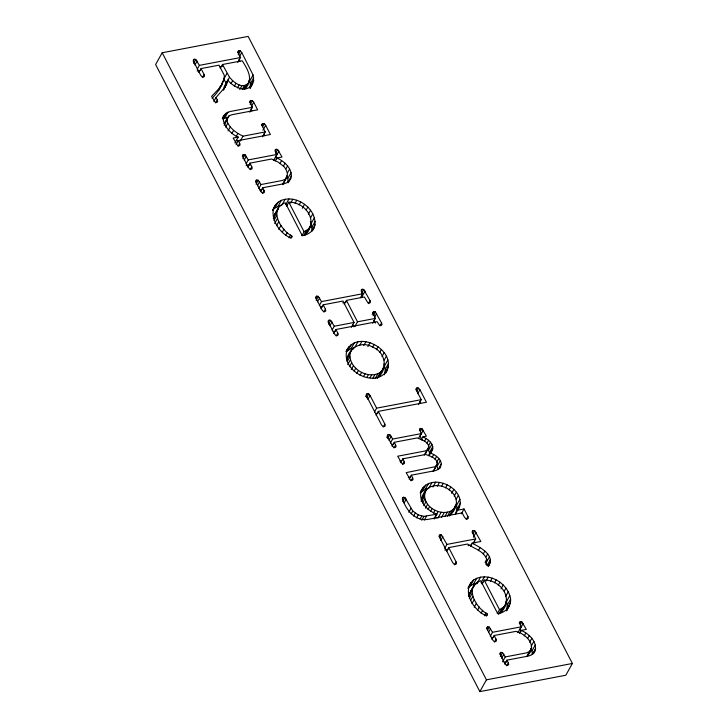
<?xml version="1.0" encoding="UTF-8"?>
<svg xmlns="http://www.w3.org/2000/svg" width="728" height="728" viewBox="0 0 728 728"><rect width="100%" height="100%" fill="white"/><g stroke="black" fill="none" stroke-linecap="round" stroke-linejoin="round"><path stroke-width="1.09" d="M244.562 89.298C254.099 80.126 248.111 69.961 242.206 60.752L222.486 64.51L220.293 68.432M427.7 448.757L429.474 452.507L429.465 454.745L432.751 448.867C433.351 442.933 427.618 439.066 422.904 436.846L421.266 439.794M249.941 88.043L250.405 83.693L249.795 80.881L253.08 75.002L241.741 52.525L240.413 50.96L238.902 50.705L237.91 51.442L238.293 53.18L240.54 57.53L237.792 62.435M250.186 88.152L253.663 80.471L253.08 75.002M310.319 221.676L311.866 227.236L311.73 230.649L315.015 224.761C316.152 208.263 296.678 194.513 281.363 200.346C263.873 208.881 277.35 233.16 291 237.947L291.974 237.255L291.928 236.081C280.817 230.257 268.122 209.145 285.285 202.812L302.302 235.708C308.171 234.835 314.005 230.958 315.015 224.761M506.46 610.665L507.261 605.132L506.524 601.501L509.809 595.613C505.396 581.517 486.932 571.516 473.628 579.989C460.788 591.118 474.046 610.847 486.395 615.842L487.369 615.151L487.332 613.977C476.221 608.153 463.527 587.05 480.689 580.707L497.697 613.604C506.342 612.94 513.094 604.013 509.809 595.613M383.738 368.159L380.371 372.363L377.086 378.251C388.388 369.806 385.84 352.352 372.882 347.22C361.68 340.522 348.894 347.338 346.719 359.96L350.841 351.415M384.439 374.802L385.285 369.26L383.856 363.909M385.749 372.945C399.426 351.033 356.729 327.491 346.119 351.551M380.371 372.363C368.022 380.043 348.794 368.659 350.004 354.072M455.573 506.306L452.425 510.119L449.131 516.006C474.665 493.62 425.261 468.486 421.194 501.528M452.425 510.119C440.849 517.681 420.575 505.714 425.38 491.6M488.324 566.475C495.959 555.4 480.034 547.31 472.144 543.152L470.497 546.1M212.103 98.262C218.036 92.01 223.833 84.339 224.342 75.43L219.037 65.165L201.037 68.587L198.844 72.518M224.169 125.252L226.909 120.348L227.382 117.781L229.083 115.816L231.895 114.733L257.648 109.828L253.735 102.257L252.389 100.701L250.896 100.428L249.886 101.174L250.241 102.921L252.489 107.262L249.75 112.167M309.81 227.172L305.087 234.935C319.374 221.467 305.587 201.883 288.798 202.184L286.604 206.106M505.205 605.068L500.482 612.83C514.769 599.362 500.991 579.779 484.202 580.08L482 584.002M439.712 468.541L441.368 463.809C440.504 458.039 435.007 454.845 430.093 452.834L428.446 455.774M420.657 491.691C428.537 474.274 456.083 483.146 459.905 499.363L456.611 505.25L457.02 509.054L455.355 514.368M434.179 519.046L436.927 514.141L424.024 516.361L418.218 514.905L412.794 510.983L404.904 497.515L403.376 497.26L402.384 497.998C405.187 509.19 414.969 521.43 427.746 519.428L462.216 512.876L464.464 517.217L465.811 518.773L467.303 519.037L468.313 518.3L467.958 516.552L464.045 508.981L457.712 510.182L459.586 506.77L460.314 503.166L459.905 499.363M278.396 207.708L273.928 215.998L273.346 218.664L276.631 212.776M473.801 585.603L469.323 593.893L468.741 596.56L472.026 590.672M289.753 180.426C295.104 171.144 284.994 161.316 276.84 158.022L275.193 160.961M533.451 653.78C539.958 644.444 529.629 633.715 521.084 630.393L519.446 633.333M433.697 470.998L437.446 463.254C436.418 457.848 430.166 456.092 425.698 454.472L402.821 458.822L400.627 462.744M282.664 184.694L287.05 176.849L287.433 173.564L286.113 169.679L284.229 166.767L278.014 162.016L271.58 159.023L249.931 163.145L247.738 167.067M528.41 653.544L528.009 655.109C537.646 645.563 525.698 633.569 515.824 631.394L494.175 635.508L491.982 639.439M425.643 452.716L425.134 454.581L428.929 446.828C427.964 441.368 421.548 439.748 417.153 437.938L394.267 442.296L392.074 446.219M446.528 551.533L448.721 547.611L467.622 544.016C473.901 548.685 484.311 551.123 486.714 559.459L485.74 564.036L486.877 565.155L488.424 565.383L489.425 564.519M223.432 90.09L226.717 83.866L227.773 80.135C233.06 86.668 245.145 93.366 251.833 85.203M380.444 374.046L381.263 371.389M252.489 107.262L230.221 111.502C214.624 115.597 228.947 133.979 238.22 137.082L234.926 142.97M347.22 349.595C339.712 370.443 375.575 389.671 387.396 369.997M452.288 512.194L453.062 509.8M421.758 489.735C417.199 500.391 427.272 511.038 436.927 514.141M218.873 90.026L220.52 85.831M430.221 453.872L432.751 448.867M306.524 233.06L310.774 224.961M501.92 610.956L506.169 602.857M162.198 52.753L155.619 64.528L479.861 691.6L565.802 675.247L572.381 663.472L248.139 36.4L162.198 52.753L486.44 679.825L479.861 691.6M193.193 61.152L194.285 59.196L195.796 59.459L199.372 65.365L197.179 69.287M193.603 63.382L195.796 59.459M194.931 64.938L197.124 61.016M202.475 77.487L204.122 74.547L201.037 68.587M237.81 52.662L238.902 50.705M227.036 73.31L223.751 79.197L226.244 83.147L229.529 77.259L222.486 64.51M221.621 83.866L223.815 79.944M238.22 54.891L240.413 50.96M213.814 101.456L216.007 97.534L225.079 87.151M239.548 56.447L241.741 52.525M227.773 80.135L224.479 86.022L223.423 89.744L226.717 83.866M215.634 102.93L217.272 99.991L216.007 97.534M231.004 83.611L232.642 80.662L229.529 77.259M234.325 86.241L235.972 83.292L232.642 80.662M237.446 87.87L239.093 84.93C242.934 86.696 247.957 85.531 249.313 81.127M222.349 118.254L223.451 116.298M222.413 118.464L224.606 114.542M226.126 113.159L222.832 119.046L226.936 117.39M239.739 89.59L241.933 85.667M224.706 118.027L228.001 112.148M242.224 89.544L244.417 85.622M227.382 117.781L224.088 123.669L225.225 122.359M243.825 89.016L246.019 85.094M226.335 120.721L229.083 115.816M248.694 81.117L249.795 79.152M244.626 89.08L247.365 84.166M225.589 127.118L227.782 123.196L226.909 120.348M250.405 83.693L253.69 77.805M250.377 86.359L253.663 80.471M250.268 87.906L253.007 82.992M228.073 130.885L230.266 126.963L227.782 123.196M231.977 133.324L233.624 130.385L230.266 126.963M249.804 102.393L250.896 100.428M250.195 104.623L252.389 100.701M251.542 106.179L253.735 102.257M236.218 136.4L237.865 133.452L233.624 130.385M236.09 144.544L238.284 140.613L270.416 134.507L265.665 125.316L264.319 123.76L262.826 123.496L261.807 124.233L262.171 125.98L265.247 131.941L262.508 136.846M240.24 141.086L242.979 136.181L265.247 131.941M238.047 146.292L239.694 143.343L238.284 140.613M242.433 156.402L243.534 154.436L245.045 154.7L248.257 159.914L246.064 163.836M242.852 158.622L245.045 154.7M261.725 125.453L262.826 123.496M262.671 126.699L264.319 123.76M244.18 160.187L246.373 156.265M262.917 130.221L265.665 125.316M250.168 169.733L251.815 166.794L249.931 163.145M255.655 181.954L256.747 179.998L258.258 180.262L260.997 184.548L258.804 188.47M256.065 184.184L258.258 180.262M275.038 151.206L276.139 149.249L277.632 149.513L282.055 157.03L276.84 158.022M257.412 185.786L259.605 181.854M275.439 153.435L277.632 149.513M273.61 160.351L276.895 154.463L275.12 149.986L276.139 149.249M278.979 151.069L275.685 156.957L276.713 158.941M260.478 191.701L262.671 187.779L284.402 183.638L287.141 182.637L290.845 178.46M262.435 193.448L264.082 190.508L262.671 187.779M279.952 163.591L281.599 160.651M283.41 166.111L285.058 163.172M285.958 168.814L287.606 165.875M287.433 172.973L289.626 169.051M282.464 184.157L287.05 176.849M285.813 178.224L286.905 176.267M291.428 176.103L288.133 181.982L287.742 178.542L291.036 172.663M275.757 204.468L272.472 210.347L274.938 207.971L280.917 205.405M288.252 182.737L289.353 180.781M274.938 207.971L278.233 202.093M278.069 206.233L281.363 200.346M273.928 215.998L277.213 210.11M277.395 210.601L278.496 208.636M281.873 205.132L285.158 199.244M273.956 220.52L276.695 215.615M274.665 223.523L277.404 218.618M288.952 198.881L285.667 204.768L287.596 204.932M276.567 225.707L278.76 221.785M290.627 203.139L292.82 199.217M278.797 229.347L280.99 225.425M295.104 203.203L296.751 200.255M282.3 232.059L283.947 229.111M299.108 204.941L300.755 202.002M285.64 235.362L287.287 232.423M302.338 208.235L304.531 204.304M289.016 237.874L290.654 234.926M306.16 210.001L307.798 207.061M290.836 238.038L291.928 236.081M308.363 214.168L310.556 210.246M310.61 217.79L312.803 213.868M301.911 235.699L304.104 231.777L308.381 229.047M303.731 235.49L306.47 230.585M311.12 223.605L314.414 217.718M311.866 227.236L315.151 221.348M312.367 230.894L314.014 227.946M315.688 298.071L316.789 296.114L318.3 296.369L321.512 301.583L319.319 305.505M316.107 300.291L318.3 296.369M317.435 301.856L319.628 297.934M320.993 308.736L323.186 304.814L342.988 301.046L354.054 322.449L351.315 327.354M323.787 312.103L325.425 309.154L323.186 304.814M328.091 322.058L329.192 320.093L330.694 320.338L334.252 326.226L332.059 330.148M328.501 324.26L330.694 320.338M329.829 325.844L332.023 321.922M344.244 304.313L346.437 300.391L364.355 296.979L367.922 302.884L369.433 303.148L370.434 302.411L370.051 300.664L363.754 289.498L362.244 289.234L361.243 289.971L362.68 293.748L360.487 297.679M333.752 333.415L335.945 329.493L377.113 321.658L379.488 325.252L380.999 325.516L382 324.779L381.59 322.995L375.311 311.848L373.81 311.602L372.809 312.339L375.421 318.391L372.681 323.296M336.181 336.081L337.828 333.142L335.945 329.493M361.143 291.191L362.244 289.234M361.561 293.42L363.754 289.498M361.807 296.979L365.101 291.091M354.764 326.699L357.503 321.794L375.421 318.391M368.404 303.612L370.051 300.664M346.228 351.633L348.967 346.728M346.473 351.861L348.057 350.359L351.342 344.471M348.057 350.359L351.042 348.703L354.336 342.815M352.279 349.067L347.556 357.302M372.163 314.541L373.81 311.602M353.126 349.167L354.218 347.211M355.209 346.674L357.949 341.769M347.12 361.752L349.868 356.847M373.118 315.77L375.311 311.848M347.675 364.655L350.414 359.75M374.456 317.353L376.649 313.422M359.732 345.3L361.925 341.368M349.467 366.685L351.66 362.762M363.754 345.618L365.947 341.687M351.278 369.596L353.471 365.665M354.099 371.18L355.746 368.241M367.84 346.646L370.033 342.724M379.952 325.944L381.59 322.995M356.829 373.409L358.476 370.47M372.527 347.411L374.165 344.462M360.005 375.311L361.652 372.363M376.412 349.713L378.06 346.774M363.39 376.74L365.037 373.801M379.743 352.434L381.39 349.495M366.73 377.586L368.377 374.647M370.024 377.85L371.671 374.911M381.973 356.565L384.166 352.634M372.727 378.514L374.92 374.592M384.202 360.123L386.395 356.192M375.166 378.633L377.905 373.728M365.583 396.605L367.231 393.657L368.741 393.921L370.061 395.486L376.622 408.162L374.429 412.094M382.364 369.433L384.557 365.511M366.548 397.843L368.741 393.921M384.611 365.738L387.906 359.85M379.024 376.394L382.318 370.516M367.868 399.408L370.061 395.486M385.285 369.26L388.57 363.372M385.112 372.645L388.406 366.757M376.103 415.315L378.296 411.393L426.408 402.238L419.929 389.708L418.555 388.115L417.071 387.851L416.061 388.606L416.434 390.372L421.239 399.672L418.5 404.577M383.21 427.018L384.848 424.078L378.296 411.393M386.704 437.455L388.352 434.516L389.862 434.78L391.191 436.336L392.601 439.066L390.408 442.997M387.669 438.702L389.862 434.78M415.97 389.808L417.071 387.851M388.998 440.267L391.191 436.336M416.916 391.054L418.555 388.115M417.736 393.63L419.929 389.708M394.039 447.966L395.686 445.026L394.267 442.296M419.383 430.366L420.484 428.401L421.976 428.665L426.399 436.181L422.904 436.846M420.329 431.613L421.976 428.665M402.566 464.455L404.204 461.516L402.821 458.822M418.5 438.52L421.239 433.615L419.464 429.147L420.484 428.401M423.323 430.23L420.029 436.108L422.085 440.085M424.397 441.459L426.044 438.511M426.936 443.243L428.583 440.294M409.091 479.124L411.284 475.202L435.399 470.606L438.602 469.251L440.813 466.584M428.346 446.118L430.539 442.196M424.242 455.127L428.929 446.828M411.047 480.871L412.694 477.923L411.284 475.202M428.619 450.095L431.904 444.207M402.284 499.226L403.376 497.26M429.474 452.507L432.76 446.628M402.711 501.446L404.904 497.515M404.067 503.002L406.26 499.08M432.077 457.466L433.724 454.518M434.998 459.322L436.636 456.374M408.808 512.275L411.002 508.353M436.654 462.316L438.848 458.394M423.441 487.096L420.147 492.983L425.261 489.362L428.683 488.379L431.977 482.491M432.869 471.517L436.982 465.11M435.799 466.193L437.446 463.254M422.413 490.89L425.707 485.012M440.349 460.551L437.064 466.43L438.083 469.687L441.368 463.809M411.147 513.923L412.794 510.983M425.261 489.362L428.546 483.474M422.094 497.488L426.726 489.48M421.303 499.872L424.588 493.984M421.685 501.374L424.433 496.469M413.577 516.125L415.215 513.185M422.695 502.957L424.888 499.035M432.969 487.014L435.717 482.109M416.58 517.854L418.218 514.905M423.787 505.623L425.98 501.701M437.3 486.304L439.494 482.382M425.398 508.19L427.591 504.267M420.092 519.046L421.74 516.097M421.831 520.283L424.024 516.361M427.991 509.482L429.638 506.542M441.669 486.259L443.306 483.31M424.379 520.038L426.572 516.106M430.466 511.465L432.114 508.526M445.518 487.842L447.165 484.894M433.369 513.158L435.007 510.219M449.131 489.926L450.778 486.986M438.12 511.502L434.825 517.39L436.882 517.89M437.91 518.145L441.204 512.257M451.651 493.347L453.844 489.425M441.532 517.38L444.271 512.476M454.172 496.141L456.365 492.219M445.127 516.088L447.32 512.157M456.165 499.29L458.358 495.368M447.374 516.27L450.113 511.365M454.709 506.852L456.347 503.913M450.951 514.323L454.245 508.435M439.048 536.727L440.14 534.761L441.559 535.016L446.928 544.408L444.735 548.33M439.912 537.965L441.559 535.016M457.02 509.054L460.314 503.166M440.704 540.531L442.897 536.6M455.519 514.105L459.586 506.77M461.297 513.886L464.045 508.981M466.311 519.492L467.958 516.552M472.172 532.45L473.264 530.485L474.747 530.73L480.853 541.495L472.144 543.152M454.472 564.855L456.119 561.907L448.721 547.611M473.1 533.679L474.747 530.73M473.364 537.219L476.103 532.314M472.954 543.834L475.693 538.929L472.609 532.978L472.254 531.231L473.264 530.485M478.341 550.659L479.989 547.711M483.201 554.044L484.848 551.096M468.259 587.332L471.162 582.364M486.077 556.802L487.715 553.862M467.867 588.251L470.343 585.867L473.628 579.989M485.066 562.407L486.714 559.459M470.343 585.867L473.473 584.129L476.758 578.241M489.589 556.556L486.295 562.435L487.214 565.319L490.508 559.432M469.323 593.893L472.609 588.006M473.892 586.531L475.539 583.592M476.74 583.92L477.832 581.954M480.553 577.14L477.268 583.028L473.473 584.129M469.351 598.416L472.09 593.511M488.088 566.229L490.281 562.307M470.606 600.436L472.8 596.514M484.348 576.776L481.062 582.664L482.992 582.828M471.962 603.603L474.155 599.681M486.022 581.035L488.215 577.113M474.201 607.243L476.394 603.321M490.499 581.099L492.146 578.15M477.705 609.955L479.352 607.006M494.503 582.837L496.15 579.898M481.044 613.267L482.682 610.319M498.289 585.148L499.936 582.209M484.411 615.77L486.058 612.821M501.01 588.879L503.203 584.957M486.231 615.934L487.332 613.977M504.313 591.081L505.96 588.142M486.686 628.774L487.778 626.808L489.289 627.072L492.51 632.286L490.317 636.208M505.46 596.669L508.199 591.764M487.651 630.011L489.289 627.072M497.306 613.595L499.499 609.673L503.776 606.943M488.424 632.559L490.617 628.628M498.58 614.368L501.874 608.481M505.532 602.375L506.624 600.409M507.261 605.132L510.546 599.244M507.125 608.544L510.419 602.657M506.506 610.601L507.598 608.644M506.67 610.756L509.409 605.851M494.421 642.105L496.068 639.166L494.175 635.508M499.899 654.326L501 652.37L502.511 652.625L505.25 656.92L502.502 661.825M500.318 656.556L502.511 652.625M519.292 623.577L520.384 621.612L521.876 621.885L526.308 629.402L521.084 630.393M520.229 624.824L521.876 621.885M501.665 658.158L503.858 654.226M517.854 632.723L521.148 626.835L519.373 622.358L520.384 621.612M523.223 623.441L519.938 629.329L520.966 631.312M504.722 664.072L506.915 660.15L528.646 656.01L531.385 655.009L535.089 650.832M506.679 665.82L508.326 662.88L506.915 660.15M524.196 635.963L525.844 633.023M527.654 638.483L529.302 635.544M529.656 642.169L531.85 638.247M531.14 646.327L533.879 641.423M526.717 656.529L531.704 647.656M535.672 648.475L532.377 654.354L531.986 650.914L535.28 645.026M222.167 84.139L218.418 89.207L211.602 96.342L215.169 102.211L216.662 102.475L217.654 101.738L217.272 99.991M282.528 184.339L283.756 182.737M531.294 649.221L529.456 651.624L526.408 652.898L505.25 656.92M275.111 213.595L276.849 211.584M470.506 591.491L472.245 589.48M430.093 452.834L431.868 450.932M428.428 448.694L426.981 450.223L424.67 451.078L397.679 456.21L402.102 463.727L403.594 463.991L404.586 463.254L404.204 461.516M423.432 495.359L424.651 494.239M440.14 534.761L439.184 535.49L439.566 537.237L452.67 562.562L454.035 564.164L455.528 564.428L456.52 563.69L456.119 561.907M194.285 59.196L193.311 59.923L193.675 61.671L200.664 75.202L202.038 76.804L203.531 77.068L204.523 76.331L204.122 74.547M243.534 154.436L242.561 155.173L242.915 156.92L248.366 167.449L249.713 169.005L251.206 169.269L252.197 168.532L251.815 166.794M256.747 179.998L255.774 180.726L256.156 182.519L260.624 191.164L261.971 192.72L263.463 192.984L264.464 192.247L264.082 190.508M316.789 296.114L315.816 296.842L316.17 298.589L321.976 309.81L323.323 311.375L324.815 311.639L325.807 310.901L325.425 309.154M329.192 320.093L328.21 320.83L328.574 322.577L334.38 333.797L335.726 335.353L337.219 335.617L338.211 334.88L337.828 333.142M367.231 393.657L366.248 394.394L366.612 396.141L381.399 424.733L382.764 426.335L384.257 426.599L385.249 425.862L384.848 424.078M388.352 434.516L387.378 435.253L387.742 437L392.228 445.682L393.575 447.238L395.067 447.511L396.068 446.764L395.686 445.026M487.778 626.808L486.805 627.545L487.169 629.292L492.61 639.821L493.957 641.377L495.45 641.641L496.45 640.904L496.068 639.166M501 652.37L500.018 653.098L500.4 654.891L504.877 663.536L506.224 665.092L507.716 665.356L508.708 664.619L508.326 662.88M285.212 179.252L282.155 180.526L260.997 184.548M435.608 466.612L406.16 472.627L410.592 480.143L412.084 480.407L413.076 479.67L412.694 477.923M351.042 348.703L353.753 347.911M199.372 65.365L240.54 57.53M197.188 71.035L200.528 70.398M219.447 66.803L222.786 66.166M238.22 137.082L233.16 138.047L237.592 145.564L239.084 145.828L240.076 145.09L239.694 143.343M248.257 159.914L276.895 154.463M246.073 165.593L250.478 164.746M259.932 190.008L262.162 189.589M321.512 301.583L362.68 293.748M320.447 307.052L322.677 306.625M342.706 302.812L346.037 302.175M334.252 326.226L354.054 322.449M333.16 331.686L335.362 331.267M376.622 408.162L421.239 399.672M375.566 413.631L377.796 413.204M392.601 439.066L421.239 433.615M391.518 444.535L393.721 444.116M399.781 461.07L401.947 460.66M408.317 477.477L410.501 477.058M446.928 544.408L475.693 538.929M444.744 550.077L448.066 549.449M467.977 545.663L471.298 545.026M492.51 632.286L521.148 626.835M491.418 637.746L493.62 637.328M504.185 662.38L506.415 661.961M486.44 679.825L572.381 663.472M235.972 83.292L239.093 84.93M237.865 133.452L242.979 136.181M236.281 140.249L238.839 141.605M419.628 401.383L420.62 403.303M238.957 59.387L239.967 61.343M373.855 320.265L375.339 323.141M250.933 109.091L251.915 110.984M263.8 133.961L264.746 135.799M474.237 540.95L475.193 542.788M346.437 300.391L357.503 321.794M352.707 324.761L353.717 326.708M288.798 202.184L304.104 231.777M484.202 580.08L499.499 609.673M530.94 648.211L531.986 650.914M286.686 175.839L287.742 178.542"/></g></svg>
